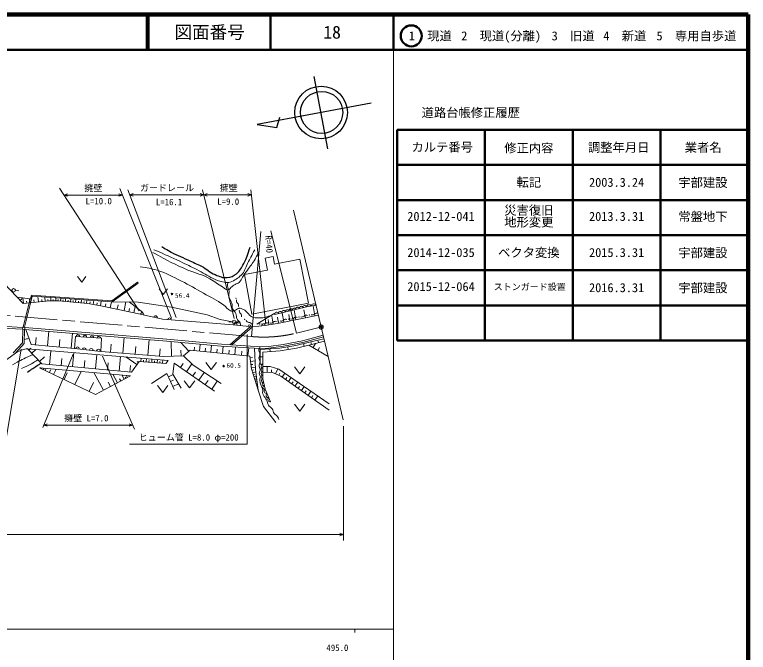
# Model space of a CAD drawing. Units: millimetres, scale not verified. Extents: x 40000 to 680000, y 20000 to 380000.
# Drawn here: x 471116 to 680000, y 198357 to 380000 of the extents above; entities that cross this region are included whole.
import ezdxf
from ezdxf.enums import TextEntityAlignment as Align

# ---------------------------------------------------------------- set-up
doc = ezdxf.new("R2010")
doc.units = ezdxf.units.MM
doc.header["$LTSCALE"] = 1000
doc.header["$PDMODE"] = 32
doc.header["$PDSIZE"] = 500
doc.linetypes.add('CHAIN', pattern=[18.5, 12, -1.5, 3.5, -1.5])
for name, color, linetype, lineweight in [('M-BGD', 7, 'Continuous', 13), ('M-BMK', 2, 'CHAIN', 13), ('M-STR-HTXT', 7, 'Continuous', 13), ('M-STR-STRC', 7, 'Continuous', 13), ('M-TTL', 2, 'Continuous', 140), ('M-TTL-BAND', 7, 'Continuous', 13), ('M-TTL-FRAM', 2, 'Continuous', 50), ('M-TTL-LINE', 7, 'Continuous', 50)]:
    doc.layers.add(name, color=color, linetype=linetype, lineweight=lineweight)
doc.layers.add('M-OTRS', color=6, linetype='Continuous')
doc.layers.add('M-TTL-TXT', color=7, linetype='Continuous')
doc.styles.add('ＭＳ ゴシック', font='')
doc.styles.get('ＭＳ ゴシック').set_extended_font_data('MS Gothic')

# ---------------------------------------------------------------- blocks, each defined once
blk = doc.blocks.new('畑')
at = {"color": 7, "linetype": 'Continuous', "lineweight": 13}
for p, q in [((-1.5, 1), (0, -1)), ((0, -1), (1.5, 1))]:
    blk.add_line(p, q, dxfattribs=at)

msp = doc.modelspace()

# ---------------------------------------------------------------- linework, layer by layer
at = {"layer": 'M-BGD'}
for p, q in [((473533, 297766), (468017, 303508)), ((498783, 298528), (506131, 303761)), ((498870, 298222), (506305, 303517)), ((506305, 303517), (506131, 303761)), ((471304, 301431), (472299, 301329)), ((475488, 299073), (471830, 299538)), ((472725, 298606), (473288, 299147)), ((473616, 297773), (473475, 299329)), ((475488, 299073), (473500, 290993)), ((475877, 298978), (473906, 290968)), ((475456, 297941), (475352, 299090)), ((475877, 298978), (475488, 299073)), ((475865, 300114), (475587, 299054)), ((475865, 300114), (498811, 298526)), ((476092, 299797), (475877, 298978)), ((476092, 299797), (498896, 298219)), ((476673, 298051), (476604, 298812)), ((477889, 298162), (477751, 299683)), ((478857, 298250), (478802, 298854)), ((479824, 298338), (479714, 299547)), ((480609, 298409), (480564, 298899)), ((481395, 298446), (481395, 299431)), ((482104, 298446), (482104, 298889)), ((482814, 298446), (482814, 299332)), ((483489, 298446), (483489, 298868)), ((484162, 298393), (484237, 299234)), ((484857, 298331), (484896, 298765)), ((485553, 298268), (485631, 299138)), ((486992, 298138), (487073, 299038)), ((488480, 298004), (488564, 298935)), ((490020, 297866), (490106, 298828)), ((491612, 297722), (491702, 298718)), ((481013, 298446), (473533, 297766)), ((474536, 297857), (474484, 298432)), ((483582, 298446), (481013, 298446)), ((491968, 297690), (483582, 298446)), ((486272, 298203), (486313, 298653)), ((487736, 298071), (487778, 298537)), ((489250, 297935), (489293, 298416)), ((490816, 297794), (490861, 298292)), ((495670, 297086), (491968, 297690)), ((492523, 297600), (492615, 298166)), ((493430, 297452), (493615, 298585)), ((494495, 297278), (494604, 297944)), ((495561, 297104), (495778, 298436)), ((506021, 294895), (495670, 297086)), ((496927, 296820), (497107, 297673)), ((498291, 296531), (498652, 298237)), ((500286, 296109), (500549, 297355)), ((502280, 295687), (502807, 298179)), ((503681, 298170), (507608, 295121)), ((505043, 295102), (505409, 296829)), ((556579, 294191), (556071, 297083)), ((503661, 295394), (503844, 296258)), ((545185, 294970), (540103, 291860)), ((547781, 292376), (547301, 295111)), ((549494, 292729), (549172, 294561)), ((551206, 293083), (550705, 295939)), ((553892, 293637), (553487, 295948)), ((533372, 291646), (515692, 293081)), ((532077, 292494), (533077, 292494)), ((534077, 292494), (535077, 292494)), ((543516, 291658), (543250, 293169)), ((544695, 291836), (544296, 294109)), ((546244, 292071), (545927, 293876)), ((557588, 294400), (546465, 292104)), ((473364, 290396), (467293, 290723)), ((473391, 290895), (467326, 291222)), ((473392, 290394), (473302, 286549)), ((473402, 290999), (473364, 290396)), ((473364, 290396), (473964, 290359)), ((473402, 290999), (474002, 290962)), ((473892, 290363), (473797, 286351)), ((474002, 290962), (473964, 290359)), ((514402, 287028), (473964, 290359)), ((538255, 291134), (532383, 285948)), ((538795, 291077), (532944, 285910)), ((546465, 292104), (542439, 291495)), ((475832, 286038), (474332, 290329)), ((480420, 285625), (480795, 289796)), ((487174, 285018), (487554, 289239)), ((488170, 284929), (488413, 288360)), ((495830, 287805), (488413, 288360)), ((473302, 286549), (470711, 283701)), ((473797, 286351), (471306, 283612)), ((477084, 285925), (477271, 288011)), ((483797, 285322), (483987, 287432)), ((495691, 284097), (495830, 287805)), ((501920, 283588), (502282, 288026)), ((509013, 283008), (509375, 287442)), ((529932, 285611), (514402, 287028)), ((515749, 282696), (515647, 286914)), ((520708, 284124), (518410, 286662)), ((551175, 285776), (555480, 286768)), ((553327, 286272), (553496, 285541)), ((555480, 286768), (559172, 287700)), ((555480, 286768), (555648, 286038)), ((556066, 285165), (556745, 286314)), ((478847, 280493), (474792, 284825)), ((474792, 284825), (514857, 281532)), ((475121, 284473), (475701, 285016)), ((488170, 284929), (475832, 286038)), ((475990, 283545), (477150, 284631)), ((481070, 280287), (481438, 284279)), ((495691, 284097), (488170, 284929)), ((513505, 282641), (495691, 284097)), ((498369, 283878), (498550, 286097)), ((505466, 283298), (505648, 285515)), ((512378, 282734), (512550, 284836)), ((518488, 282762), (518446, 284474)), ((521061, 284444), (519224, 282780)), ((538113, 282711), (521061, 284444)), ((522177, 284330), (522278, 285323)), ((523766, 284169), (523968, 286155)), ((525381, 284005), (525484, 285014)), ((526997, 283840), (527202, 285860)), ((528651, 283672), (528756, 284706)), ((540945, 284873), (529932, 285611)), ((530305, 283504), (530515, 285572)), ((532055, 283326), (532166, 284420)), ((533805, 283148), (534028, 285336)), ((535658, 282960), (535775, 284118)), ((537510, 282772), (537745, 285087)), ((540945, 284873), (540922, 285372)), ((541010, 284597), (546607, 284990)), ((541010, 280423), (541010, 284597)), ((541760, 283898), (546697, 284245)), ((543809, 284794), (543861, 284045)), ((546607, 284990), (551175, 285776)), ((546697, 284245), (551323, 285041)), ((548891, 285383), (549018, 284644)), ((551323, 285041), (555648, 286038)), ((554895, 285857), (560372, 282623)), ((557455, 284345), (557932, 285153)), ((458327, 274083), (471306, 283612)), ((478181, 281204), (479644, 282573)), ((484315, 279988), (484502, 282016)), ((487560, 279689), (487934, 283745)), ((494155, 279080), (494535, 283202)), ((500858, 278462), (501245, 282651)), ((505907, 280314), (502727, 282529)), ((507016, 281184), (507092, 282170)), ((508582, 281063), (508657, 282042)), ((519224, 282780), (513505, 282641)), ((538529, 279072), (538113, 282711)), ((538163, 282274), (538812, 282349)), ((541010, 282510), (541760, 282510)), ((541760, 280423), (541760, 283898)), ((504390, 278136), (478847, 280493)), ((490857, 279384), (491048, 281446)), ((497507, 278771), (497700, 280866)), ((503946, 278177), (504124, 280107)), ((506539, 281220), (504390, 278136)), ((506360, 280963), (505954, 281246)), ((514199, 280631), (506539, 281220)), ((507799, 281123), (507837, 281613)), ((509358, 281004), (509395, 281489)), ((510135, 280944), (510209, 281914)), ((510904, 280885), (510941, 281366)), ((511674, 280825), (511748, 281788)), ((512438, 280767), (512475, 281244)), ((513202, 280708), (513275, 281662)), ((514857, 281532), (514199, 280631)), ((516499, 280744), (528040, 272790)), ((518298, 279504), (519057, 280604)), ((520059, 278290), (521576, 280491)), ((525571, 280960), (527071, 278960)), ((527071, 278960), (528571, 280960)), ((538281, 281236), (539580, 281384)), ((538387, 280309), (538966, 280375)), ((541010, 280423), (541760, 280423)), ((478188, 279418), (494166, 271793)), ((504078, 277165), (478188, 279418)), ((478381, 279326), (478439, 279447)), ((478832, 279111), (478948, 279352)), ((479314, 278881), (479458, 279182)), ((479796, 278651), (480084, 279253)), ((480999, 278077), (481358, 278829)), ((482202, 277503), (482920, 279006)), ((485206, 276069), (486102, 277946)), ((488210, 274636), (490001, 278390)), ((496435, 273023), (493701, 278068)), ((521816, 277079), (522573, 278177)), ((523573, 275868), (525087, 278065)), ((538493, 279382), (539652, 279515)), ((540435, 273041), (538529, 279072)), ((538658, 278662), (539101, 278802)), ((538882, 277954), (539767, 278234)), ((541783, 278186), (544571, 278076)), ((542965, 278139), (543030, 279775)), ((544207, 278090), (544238, 278866)), ((544571, 278076), (546923, 277012)), ((545371, 277714), (546011, 279129)), ((546352, 277270), (546629, 277883)), ((547290, 276752), (548067, 277851)), ((550759, 279717), (552259, 277717)), ((552259, 277717), (553759, 279717)), ((494166, 271793), (504078, 277165)), ((500361, 275151), (499032, 277604)), ((501316, 275668), (500993, 276265)), ((502271, 276186), (501624, 277379)), ((502735, 276437), (502578, 276727)), ((503199, 276689), (502885, 277269)), ((514471, 277781), (510027, 274895)), ((514471, 277781), (516499, 273180)), ((514882, 276849), (516281, 277465)), ((515489, 275472), (516350, 275851)), ((519415, 275736), (520915, 273736)), ((520915, 273736), (522415, 275736)), ((525395, 274613), (526180, 275751)), ((539056, 277405), (539399, 277513)), ((539229, 276855), (539916, 277072)), ((539380, 276378), (539638, 276460)), ((539531, 275901), (540046, 276064)), ((546923, 277012), (560639, 267326)), ((548185, 276121), (548580, 276680)), ((549080, 275489), (549869, 276607)), ((492353, 272659), (493588, 275248)), ((498398, 274087), (497734, 275314)), ((511765, 274368), (513265, 272368)), ((513265, 272368), (514765, 274368)), ((516096, 274095), (517817, 274853)), ((527217, 273357), (528786, 275634)), ((539682, 275425), (539853, 275479)), ((539832, 274948), (540176, 275057)), ((539983, 274471), (540069, 274498)), ((540134, 273994), (540305, 274049)), ((549990, 274846), (550392, 275415)), ((550900, 274203), (551704, 275341)), ((551826, 273549), (552235, 274128)), ((552753, 272895), (553570, 274053)), ((540435, 273041), (541960, 268431)), ((553695, 272230), (554111, 272819)), ((554637, 271564), (555469, 272742)), ((555596, 270888), (556019, 271487)), ((556555, 270211), (557401, 271409)), ((541960, 268431), (545495, 263787)), ((550759, 269020), (552259, 267020)), ((552259, 267020), (553759, 269020))]:
    msp.add_line(p, q, dxfattribs=at)
msp.add_lwpolyline([(538674, 294685), (536528, 305939), (543105, 307203), (542442, 310650), (544706, 311085), (545112, 308975), (552324, 310361), (554743, 297774)], close=True, dxfattribs=at)
for points in [[(498896, 298219), (506248, 298143), (515768, 296708), (525892, 294517), (529595, 293157), (535110, 292099)], [(556922, 297217), (554206, 296789), (545222, 294606)], [(515692, 293081), (513199, 293232), (506021, 294895)], [(540978, 285372), (529972, 286109), (514446, 287526), (473995, 290858)], [(542439, 291495), (538795, 291077), (533372, 291646)], [(558904, 288734), (553054, 287072), (547567, 286045), (543468, 285489), (540922, 285372)], [(559041, 288253), (553168, 286585), (547647, 285552), (543514, 284991), (540945, 284873)], [(539442, 284973), (539673, 278968), (540435, 273041)], [(519224, 282780), (521958, 280120), (529912, 274895)], [(516499, 280744), (516187, 277625), (518527, 273648)], [(541760, 280417), (541804, 276230), (542393, 273281), (543994, 269743)], [(541766, 279807), (543843, 279755), (546363, 279027), (560639, 269174)]]:
    msp.add_lwpolyline(points, dxfattribs=at)
for centre, radius in [((470807, 301482), 500), ((515904, 300443), 100), ((515904, 300443), 80), ((515904, 300443), 60), ((515904, 300443), 40), ((515904, 300443), 20), ((515904, 300443), 20), ((534157, 299235), 50), ((534981, 296350), 50), ((533577, 292494), 500), ((536627, 293235), 50), ((546185, 292684), 50), ((549128, 293264), 50), ((552072, 293844), 50), ((555015, 294424), 50), ((540748, 291911), 50), ((530616, 279893), 100), ((530616, 279893), 80), ((530616, 279893), 60), ((530616, 279893), 40), ((530616, 279893), 20), ((530616, 279893), 20)]:
    msp.add_circle(centre, radius, dxfattribs=at)
for centre, radius, start, end in [((533919, 303022), 2227, 165.39703, 207.69555), ((529976, 300952), 2227, 345.39703, 27.69555), ((534924, 300166), 2802, 175.40603, 213.06853), ((535160, 298482), 908, 162.54691, 229.34388), ((530227, 297108), 2802, 355.40603, 33.06853), ((534952, 296927), 1932, 181.27156, 226.71864), ((533977, 297104), 908, 342.54691, 49.34388), ((551714, 296170), 514, 15.19874, 192.12166), ((552712, 296412), 514, 15.19874, 192.12166), ((553710, 296655), 514, 15.19874, 192.12166), ((554920, 296677), 723, 26.88797, 171.00874), ((556278, 296890), 723, 26.88797, 171.00874), ((507352, 294587), 500, 346.96134, 166.96134), ((532303, 294113), 1932, 1.27156, 46.71864), ((535985, 295597), 908, 162.54691, 229.34388), ((534801, 294219), 908, 342.54691, 49.34388), ((545725, 294714), 514, 15.19874, 192.12166), ((546723, 294957), 514, 15.19874, 192.12166), ((547721, 295199), 514, 15.19874, 192.12166), ((548719, 295442), 514, 15.19874, 192.12166), ((549717, 295684), 514, 15.19874, 192.12166), ((550716, 295927), 514, 15.19874, 192.12166), ((555850, 295361), 908, 247.74584, 314.54281), ((557124, 294066), 908, 67.74584, 134.54281), ((511249, 293684), 500, 346.96134, 166.96134), ((515193, 293112), 500, 356.53177, 176.53177), ((536167, 294199), 1932, 181.27156, 226.71864), ((533517, 291385), 1932, 1.27156, 46.71864), ((537882, 293249), 908, 200.04904, 266.84602), ((545350, 291747), 908, 67.74584, 134.54281), ((547020, 293622), 908, 247.74584, 314.54281), ((548294, 292327), 908, 67.74584, 134.54281), ((549963, 294202), 908, 247.74584, 314.54281), ((551237, 292907), 908, 67.74584, 134.54281), ((552906, 294781), 908, 247.74584, 314.54281), ((554181, 293487), 908, 67.74584, 134.54281), ((533989, 291581), 500, 354.01274, 174.01274), ((537967, 291164), 500, 354.01274, 174.01274), ((537782, 291435), 908, 20.04904, 86.84602), ((541687, 292744), 908, 241.0489, 307.84587), ((541942, 291438), 500, 6.5385, 186.5385), ((542801, 291310), 908, 61.0489, 127.84587), ((544076, 293042), 908, 247.74584, 314.54281), ((489098, 288309), 500, 355.72416, 175.72416), ((491093, 288160), 500, 355.72416, 175.72416), ((493087, 288011), 500, 355.72416, 175.72416), ((495082, 287861), 500, 355.72416, 175.72416), ((488982, 284839), 500, 353.68879, 173.68879), ((490970, 284619), 500, 353.68879, 173.68879), ((492958, 284399), 500, 353.68879, 173.68879), ((494945, 284179), 500, 353.68879, 173.68879), ((541687, 284358), 1045, 149.82151, 211.97369), ((541720, 282200), 1045, 149.82151, 211.97369), ((539913, 283251), 1045, 329.82151, 31.97369), ((541754, 280043), 1045, 149.82151, 211.97369), ((539947, 281093), 1045, 329.82151, 31.97369), ((541789, 279893), 524, 93.21776, 267.97735), ((541788, 277885), 1045, 149.82151, 211.97369), ((539981, 278936), 1045, 329.82151, 31.97369), ((541800, 278847), 524, 93.21776, 267.97735), ((541811, 277800), 524, 93.21776, 267.97735), ((540015, 276778), 1045, 329.82151, 31.97369), ((544226, 275930), 3323, 174.42349, 208.98544), ((541822, 276753), 524, 93.21776, 267.97735), ((541903, 275738), 501, 101.43619, 281.18367), ((538412, 272709), 3323, 354.42349, 28.98544), ((542099, 274756), 501, 101.43619, 281.18367), ((542296, 273773), 501, 101.43619, 281.18367), ((543949, 272522), 2234, 183.48565, 225.71993), ((542814, 272761), 669, 128.96257, 279.71961), ((543347, 271582), 669, 128.96257, 279.71961), ((540830, 269324), 2234, 3.48565, 45.71993), ((543881, 270403), 669, 128.96257, 279.71961), ((544853, 269818), 1829, 191.31807, 238.0554), ((542917, 266715), 1829, 11.31807, 58.0554), ((546504, 267433), 1829, 191.31807, 238.0554), ((544569, 264329), 1829, 11.31807, 58.0554)]:
    msp.add_arc(centre, radius, start, end, dxfattribs=at)
at = {"layer": 'M-BGD', "lineweight": 25}
for points, knots in [([(512973, 314000), (513866, 313401), (514142, 313249), (514909, 312796), (516981, 311575), (518283, 311152), (520458, 310127), (521947, 309425), (522820, 309111), (524279, 308347), (525873, 307513), (526548, 306640), (528205, 305939), (529484, 305398), (530275, 304996), (531660, 305102), (532765, 305186), (533405, 305515), (534277, 306201), (535360, 307053), (535624, 307889), (536318, 309080), (537303, 310769), (537484, 311569), (538150, 313739)], [0, 0, 0, 0, 1, 1, 1, 2, 2, 2, 3, 3, 3, 4, 4, 4, 5, 5, 5, 6, 6, 6, 7, 7, 7, 8, 8, 8, 8]), ([(474755, 278185), (476093, 279110), (476442, 279370), (477562, 280069), (477977, 280328), (478113, 280415), (478631, 280723)], [0, 0, 0, 0, 1, 1, 1, 2, 2, 2, 2])]:
    msp.add_open_spline(points, degree=3, knots=knots, dxfattribs=at)
at = {"layer": 'M-BGD'}
for points, knots in [([(510460, 312221), (515146, 309733), (516450, 308967), (520458, 307248), (522844, 306224), (524365, 306051), (526635, 304788), (528121, 303960), (528831, 303293), (530299, 302432), (530935, 302059), (531259, 301518), (531992, 301597), (532389, 301639), (532409, 302062), (532706, 302328), (533121, 302698), (533388, 302868), (533858, 303165), (534283, 303433), (534629, 303412), (535010, 303741), (535546, 304205), (535608, 304671), (536004, 305259), (536530, 306040), (536827, 306475), (537365, 307248), (538212, 308463), (538843, 309042), (539563, 310336), (539942, 311015), (540081, 311269), (540453, 312116)], [0, 0, 0, 0, 1, 1, 1, 2, 2, 2, 3, 3, 3, 4, 4, 4, 5, 5, 5, 6, 6, 6, 7, 7, 7, 8, 8, 8, 9, 9, 9, 10, 10, 10, 11, 11, 11, 11]), ([(510774, 313058), (514435, 311436), (515387, 311027), (518312, 309656), (520158, 308790), (521203, 308326), (523023, 307405), (524860, 306474), (525757, 305699), (527629, 304840), (528804, 304301), (529488, 303968), (530770, 303793), (531438, 303702), (531861, 303620), (532497, 303845), (533865, 304332), (534584, 304836), (535638, 305835), (536700, 306841), (536731, 307840), (537417, 309132), (538228, 310659), (538478, 311149), (539459, 313058)], [0, 0, 0, 0, 1, 1, 1, 2, 2, 2, 3, 3, 3, 4, 4, 4, 5, 5, 5, 6, 6, 6, 7, 7, 7, 8, 8, 8, 8]), ([(544317, 294439), (542863, 293914), (542254, 293625), (540872, 293638), (539901, 293648), (539239, 293494), (538412, 294005), (537698, 294446), (537595, 295043), (536946, 295575), (536487, 295952), (536154, 296084), (535585, 296256), (535356, 296325), (535210, 296418), (534980, 296352), (534387, 296183), (534174, 295806), (533593, 295597), (533209, 295459), (532924, 295467), (532549, 295627), (531630, 296021), (531414, 296704), (530613, 297302), (528528, 298860), (527116, 299365), (524855, 300653), (522422, 302038), (521083, 302866), (518574, 304107), (515940, 305409), (514541, 306388), (511716, 307196), (509851, 307729), (509095, 307894), (506848, 308190)], [0, 0, 0, 0, 1, 1, 1, 2, 2, 2, 3, 3, 3, 4, 4, 4, 5, 5, 5, 6, 6, 6, 7, 7, 7, 8, 8, 8, 9, 9, 9, 10, 10, 10, 11, 11, 11, 12, 12, 12, 12]), ([(471306, 283612), (472203, 284100), (472507, 284300), (473351, 284539), (473903, 284694), (474129, 284743), (474792, 284825)], [0, 0, 0, 0, 1, 1, 1, 2, 2, 2, 2]), ([(470507, 280254), (472527, 281380), (473084, 281747), (474829, 282507), (475424, 282766), (475628, 282862), (476365, 283144)], [0, 0, 0, 0, 1, 1, 1, 2, 2, 2, 2]), ([(473093, 279220), (474420, 279801), (474819, 279957), (475863, 280549), (476604, 280970), (476862, 281128), (477716, 281700)], [0, 0, 0, 0, 1, 1, 1, 2, 2, 2, 2])]:
    msp.add_open_spline(points, degree=3, knots=knots, dxfattribs=at)
msp.add_open_spline([(473822, 287424), (474515, 287623), (474515, 287623), (475208, 287822)], degree=3, dxfattribs=at)
for p in [(515904, 300443), (530616, 279893)]:
    msp.add_point(p, dxfattribs=at)
at = {"layer": 'M-BMK'}
for p, q in [((538545, 288309), (331064, 306314)), ((557806, 290872), (551322, 289298))]:
    msp.add_line(p, q, dxfattribs=at)
msp.add_circle((558389, 291013), 600, dxfattribs=at)
msp.add_arc((542008, 326619), 38466, 264.83487, 284.01338, dxfattribs=at)
at = {"layer": 'M-OTRS'}
msp.add_point((558389, 291013), dxfattribs=at)
at = {"layer": 'M-STR-HTXT', "lineweight": 25}
for p, q in [((560289, 341774), (556419, 362415)), ((572606, 354767), (540142, 348680)), ((545755, 347895), (546584, 350779)), ((540142, 348680), (545755, 347895))]:
    msp.add_line(p, q, dxfattribs=at)
at = {"layer": 'M-STR-HTXT'}
for p, q in [((506593, 295588), (483863, 330567)), ((515780, 293586), (501058, 330449)), ((517075, 293704), (503296, 330096)), ((533564, 293468), (524613, 330096)), ((542632, 291819), (538392, 330096)), ((485125, 328625), (486125, 328975)), ((485125, 328625), (501812, 328625)), ((485125, 328625), (486125, 328275)), ((501812, 328625), (500812, 328975)), ((501812, 328625), (500812, 328275)), ((503828, 328690), (504828, 329040)), ((503828, 328690), (524939, 328690)), ((503828, 328690), (504828, 328340)), ((524939, 328690), (523939, 329040)), ((524939, 328690), (523939, 328340)), ((524939, 328690), (525939, 329040)), ((524939, 328690), (538541, 328690)), ((524939, 328690), (525939, 328340)), ((538541, 328690), (537541, 329040)), ((538541, 328690), (537541, 328340)), ((550525, 324277), (564635, 264590)), ((538545, 288309), (541246, 318188)), ((544366, 317172), (544058, 318405)), ((551322, 289298), (544370, 317155)), ((537265, 288866), (537265, 257619)), ((472959, 284681), (468635, 258735)), ((487746, 283286), (479097, 262362)), ((496115, 282728), (505242, 261925)), ((479396, 263085), (480396, 263435)), ((504686, 263085), (503686, 263435)), ((479396, 263085), (504686, 263085)), ((479396, 263085), (480396, 262735)), ((504686, 263085), (503686, 262735)), ((564738, 262798), (564738, 230180)), ((537265, 257619), (503787, 257619)), ((78715, 231936), (564738, 231936)), ((564738, 231936), (563738, 232286)), ((564738, 231936), (563738, 231586))]:
    msp.add_line(p, q, dxfattribs=at)
at = {"layer": 'M-STR-HTXT', "lineweight": 25}
for centre, radius in [((558347, 352136), 7500), ((558503, 352156), 6000)]:
    msp.add_circle(centre, radius, dxfattribs=at)
at = {"layer": 'M-STR-STRC'}
for p, q in [((555648, 286038), (559345, 286970)), ((557470, 287270), (557653, 286543))]:
    msp.add_line(p, q, dxfattribs=at)
at = {"layer": 'M-TTL'}
for p, q in [((680000, 380000), (40000, 380000)), ((680000, 20000), (680000, 380000))]:
    msp.add_line(p, q, dxfattribs=at)
at = {"layer": 'M-TTL-BAND'}
for p, q in [((579000, 20000), (579000, 370000)), ((40000, 205000), (579000, 205000)), ((568000, 205000), (568000, 204000))]:
    msp.add_line(p, q, dxfattribs=at)
at = {"layer": 'M-TTL-FRAM'}
for p, q in [((580000, 347197), (580000, 287197)), ((580000, 347197), (680000, 347197)), ((580000, 287197), (680000, 287197))]:
    msp.add_line(p, q, dxfattribs=at)
at = {"layer": 'M-TTL-LINE'}
for p, q in [((508747, 380000), (508747, 370000)), ((509247, 380000), (509247, 370000)), ((543997, 380000), (543997, 370000)), ((579000, 380000), (579000, 370000)), ((40000, 370000), (680000, 370000)), ((605000, 347197), (605000, 287197)), ((630000, 347197), (630000, 287197)), ((655000, 347197), (655000, 287197)), ((580000, 337197), (680000, 337197)), ((580000, 327197), (680000, 327197)), ((580000, 317197), (680000, 317197)), ((580000, 307197), (680000, 307197)), ((580000, 297197), (680000, 297197))]:
    msp.add_line(p, q, dxfattribs=at)
msp.add_circle((584031, 373958), 3000, dxfattribs=at)

# ---------------------------------------------------------------- block references
at = {"layer": 'M-BGD', "xscale": 800, "yscale": 800, "rotation": 359.99999}
for p in [(490206, 304626), (513424, 301076)]:
    msp.add_blockref('畑', p, dxfattribs=at)

# ---------------------------------------------------------------- texts
at = {"layer": 'M-BGD', "style": 'ＭＳ ゴシック'}
for s, p in [('56.4', (518835, 298954)), ('60.5', (533477, 279025))]:
    msp.add_text(s, height=1320, dxfattribs=at).set_placement(p, align=Align.BOTTOM_CENTER)
at = {"layer": 'M-STR-HTXT', "style": 'ＭＳ ゴシック'}
for s, p in [('擁壁', (493520, 329125)), ('ガードレール', (514484, 329190)), ('擁壁', (532032, 329190)), ('L=10.0', (495051, 325414)), ('L=16.1', (515073, 325178)), ('L=9.0', (531915, 325296)), ('擁壁 L=7.0', (491512, 263585)), ('ヒューム管 L=8.0 φ=200', (520666, 258119))]:
    msp.add_text(s, height=1833, dxfattribs=at).set_placement(p, align=Align.BOTTOM_CENTER)
msp.add_text('R=40', height=1833, rotation=274.434, dxfattribs=at).set_placement((541876, 316978), align=Align.BOTTOM_LEFT)
at = {"layer": 'M-TTL-BAND', "style": 'ＭＳ ゴシック'}
msp.add_text('495.0', height=1833, dxfattribs=at).set_placement((563000, 198195), align=Align.BOTTOM_CENTER)
at = {"layer": 'M-TTL-TXT', "style": 'ＭＳ ゴシック'}
for s, height, p in [('図面番号', 3666, (526622, 375000)), ('18', 3666, (561497, 375000)), ('1\u3000現道', 2566, (589448, 373958)), ('2\u3000現道(分離)', 2566, (609619, 373958)), ('3\u3000旧道', 2566, (630121, 373958)), ('4\u3000新道', 2566, (644824, 373958)), ('5\u3000専用自歩道', 2566, (665228, 373958)), ('道路台帳修正履歴', 2566, (600968, 352113)), ('カルテ番号', 2566, (592839, 342277)), ('修正内容', 2566, (617509, 342023)), ('調整年月日', 2566, (643089, 342197)), ('業者名', 2566, (667134, 342197)), ('転記', 2566, (617500, 332245)), ('2003.3.24', 2566, (642500, 332245)), ('宇部建設', 2566, (667077, 332189)), ('2014-12-035', 2566, (592500, 312245)), ('ベクタ変換', 2566, (617500, 312245)), ('2015.3.31', 2566, (642500, 312245)), ('宇部建設', 2566, (667077, 312189)), ('2016.3.31', 2566, (642500, 302245)), ('宇部建設', 2566, (667077, 302189))]:
    msp.add_text(s, height=height, dxfattribs=at).set_placement(p, align=Align.MIDDLE_CENTER)
for s, p in [('災害復旧', (617500, 322245)), ('2012-12-041', (592500, 320495)), ('2013.3.31', (642500, 320495)), ('常盤地下', (667077, 320439)), ('地形変更', (617500, 318860)), ('2015-12-064', (592500, 300495))]:
    msp.add_text(s, height=2566, dxfattribs=at).set_placement(p, align=Align.BOTTOM_CENTER)
msp.add_text('ストンガード設置', height=1833, dxfattribs=at).set_placement((607500, 300995), align=Align.BOTTOM_LEFT)

doc.saveas('drawing.dxf')
